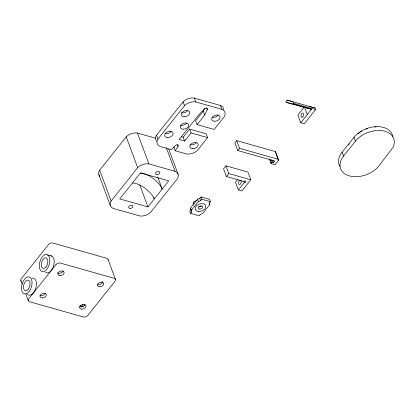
<?xml version="1.0" encoding="UTF-8"?>
<svg xmlns="http://www.w3.org/2000/svg" width="415" height="415" viewBox="0 0 415 415"><rect width="100%" height="100%" fill="white"/><g stroke="black" fill="none" stroke-linecap="round" stroke-linejoin="round"><path stroke-width="0.62" d="M193.151 205.155L193.442 202.089L197.317 199.978M189.645 129.096L191.076 132.95L184.618 141.059L183.186 137.204L189.645 129.096L206.203 133.786L207.64 137.64L197.4 150.438A9.721 6.453 -20.4 0 1 186.724 154.022L175.239 150.801L178.025 146.345A1.65 1.095 -20.4 0 0 177.594 144.856A1.65 1.095 -20.4 0 0 175.384 145.598L171.359 149.701L159.853 146.412A9.638 6.396 -20.4 0 1 157.783 139.274L184.768 105.415A9.68 6.427 -20.4 0 1 195.403 101.851L222.243 109.451A9.721 6.453 -20.4 0 1 224.333 116.646L214.156 129.459L197.068 124.619L195.636 120.765L203.34 111.101L204.616 108.393M197.068 124.619L204.771 114.955L207.329 109.534L206.717 107.884M271.223 162.768L271.104 163.645L275.036 164.76L278.595 160.299L275.436 151.6L236.675 140.623L234.9 142.853L237.764 150.562L274.766 161.036L273.578 162.524L272.287 162.161L271.223 162.768L270.124 159.806M155.526 138.169L137.1 132.982A9.68 6.427 -20.4 0 0 126.466 136.551L99.481 170.409A9.638 6.396 -20.4 0 0 99.802 176.271M111.142 200.953L110.945 201.244A9.638 6.396 -20.4 0 0 113.02 208.377L139.891 215.987A9.721 6.453 -20.4 0 0 150.567 212.407L177.496 178.611A9.721 6.453 -20.4 0 0 175.405 171.416L148.565 163.816A9.68 6.427 -20.4 0 0 137.93 167.38L111.142 200.953L99.673 170.119M223.727 109.617A9.721 6.453 -20.4 0 0 220.811 105.597L193.966 97.997A9.68 6.427 -20.4 0 0 183.337 101.561L156.351 135.425A9.638 6.396 -20.4 0 0 156.673 141.282M194.013 203.63L197.561 199.164L199.765 198.422L200.953 196.938L209.585 199.382L210.447 201.695L209.259 203.179L209.689 204.668L202.577 213.595L200.372 214.337L199.184 215.821L190.552 213.377L189.691 211.064L190.879 209.58L190.449 208.091L194.013 203.63L193.442 202.089M147.963 206.909L168.708 180.883L140.514 172.899L119.774 198.925L147.963 206.909L139.803 184.971M237.764 150.562L239.543 148.331L236.675 140.623M225.916 165.844L223.545 168.822L226.414 176.531L244.03 181.516A1.1 0.731 -20.4 0 1 245.504 181.023A1.1 0.731 -20.4 0 1 245.789 182.019A1.1 0.731 -20.4 0 1 244.316 182.512L238.392 189.946L241.914 190.947L250.805 179.788L247.937 172.085L225.916 165.844L228.779 173.553L250.805 179.788M190.552 213.377L191.74 211.889L191.31 210.4L198.422 201.477L200.627 200.736L201.815 199.247L200.953 196.938M287.113 100.134L285.93 101.623L286.215 102.396L311.499 109.29L300.776 122.752L304.299 123.748L315.618 109.544L315.042 108.004L287.113 100.134L293.021 101.768L293.592 103.309L315.618 109.544M226.414 176.531L228.779 173.553M286.215 102.396L293 104.051L293.592 103.309M237.894 179.264L235.523 182.242L238.392 189.946M304.045 107.345L297.908 115.043L300.776 122.752M339.968 166.488A21.995 14.603 -20.4 0 1 342.162 152.175L354.016 137.303A21.995 14.603 -20.4 0 1 376.742 126.606A21.995 14.603 -20.4 0 1 392.746 136.551M348.527 144.861L349.316 143.875M343.594 156.03L355.448 141.152A21.995 14.603 -20.4 0 1 382.516 130.746A21.995 14.603 -20.4 0 1 393.15 147.112L378.833 166.005A21.995 14.603 -20.4 0 1 349.363 175.893A21.995 14.603 -20.4 0 1 343.594 156.03L342.162 152.175M309.134 106.375L315.042 108.004M293 104.051L311.499 109.29M191.076 132.95L207.64 137.64M239.543 148.331L278.304 159.308M181.365 136.685L183.186 137.204M184.618 141.059L179.156 139.513L199.838 113.554L204.652 108.875A1.65 1.095 -20.4 0 1 206.722 108.222A1.65 1.095 -20.4 0 1 207.329 109.534M201.815 199.247L210.447 201.695M47.517 254.867A8.798 4.876 -74.2 0 1 46.854 269.268A8.798 4.876 -74.2 0 1 39.306 265.169A8.798 4.876 -74.2 0 1 47.517 254.867L51.922 256.112M354.016 137.303L355.448 141.152M304.714 107.635L307.292 114.571M278.595 160.299L275.436 151.6M272.697 160.154L273.578 162.524M271.405 159.791L272.287 162.161M269.34 158.904L271.104 163.645M220.495 105.477L221.926 109.332M243.875 181.324L244.316 182.512M203.34 111.101L204.771 114.955M194.324 98.065L195.756 101.919M183.077 101.836L184.514 105.69M209.046 202.935L209.689 204.668M199.765 198.422L200.627 200.736M177.413 144.695L178.025 146.345M197.561 199.164L198.422 201.477M173.807 146.946L175.239 150.801M168.713 149.052L178.154 174.445M190.449 208.091L191.31 210.4M190.879 209.58L191.74 211.889M166.301 147.657L175.089 171.296M156.543 135.134L157.98 138.989M157.778 177.205L162.187 189.064A17.648 8.865 38.6 0 0 143.849 173.662M137.453 133.054L148.918 163.884M153.643 197.177L154.302 198.951A17.648 8.865 38.6 0 0 132.629 182.948M126.212 136.826L137.676 167.655M98.827 174.544L110.291 205.378M108.05 259.442L115.505 279.482M82.212 304.594L83.093 306.955M80.738 305.087L81.397 306.861M20.802 280.53L22.156 284.176M25.772 293.893L28.256 300.569M358.036 133.838A21.445 14.24 -20.4 0 1 359.442 132.764M360.443 132.079A21.445 14.24 -20.4 0 1 362.005 131.124M365.906 129.241A21.445 14.24 -20.4 0 1 367.659 128.598M374.844 127.094A21.445 14.24 -20.4 0 1 376.032 127.021M240.664 180.318A2.2 1.219 -74.2 0 1 240.69 183.638A2.2 1.219 -74.2 0 1 238.656 183.575A2.2 1.219 -74.2 0 1 240.015 180.297M201.4 205.721A2.2 1.458 -20.4 0 1 198.453 206.712M140.509 173.06A17.648 8.865 38.6 0 1 143.268 173.506M187.59 110.743A4.399 2.921 -20.4 0 1 181.697 112.719M218.005 115.256A4.399 2.921 -20.4 0 1 212.112 117.232M170.996 131.565A4.399 2.921 -20.4 0 1 165.103 133.542M196.077 142.77A4.399 2.921 -20.4 0 1 190.184 144.747M186.558 123.214A4.399 2.921 -20.4 0 1 180.665 125.19M32.028 278.195A8.798 4.876 -74.2 0 1 35.892 287.927A8.798 4.876 -74.2 0 1 27.515 294.36M108.102 260.023A3.299 2.189 -20.4 0 0 106.702 258.26L52.964 243.045A3.299 2.189 -20.4 0 0 48.545 244.523L21.284 278.735A3.299 2.189 -20.4 0 0 21.528 281.443M50.697 255.78A8.798 4.876 -74.2 0 1 53.447 266.352A8.798 4.876 -74.2 0 1 45.292 272.048M102.121 282.983A5.499 3.045 -74.2 0 1 102.059 281.692M84.442 305.814A5.499 3.045 -74.2 0 1 84.276 304.589M102.91 281.707A3.299 2.189 -20.4 0 1 100.741 284.125A3.299 2.189 -20.4 0 1 97.328 284.135M63.101 271.094A3.299 2.189 -20.4 0 1 57.685 272.909M45.323 293.4A3.299 2.189 -20.4 0 1 39.907 295.215M84.961 304.631A3.299 2.189 -20.4 0 1 79.55 306.446M55.999 264.568L28.739 298.774A3.299 2.189 -20.4 0 0 29.605 301.752L83.337 316.972A3.299 2.189 -20.4 0 0 87.757 315.488L115.022 281.282A3.299 2.189 -20.4 0 0 114.156 278.299L60.419 263.084A3.299 2.189 -20.4 0 0 55.999 264.568M302.877 116.719A2.2 1.219 -74.2 0 0 303.043 113.119A2.2 1.219 -74.2 0 0 300.989 115.697A2.2 1.219 -74.2 0 0 302.877 116.719M199.812 209.103A2.2 1.458 -20.4 0 0 202.582 206.836A2.2 1.458 -20.4 0 0 199.107 206.67A2.2 1.458 -20.4 0 0 199.812 209.103M198.769 211.468A5.525 3.668 -20.4 0 0 205.736 205.778A5.525 3.668 -20.4 0 0 196.995 205.358A5.525 3.668 -20.4 0 0 198.769 211.468M157.026 174.549A2.2 1.458 -20.4 0 0 159.801 172.287A2.2 1.458 -20.4 0 0 156.32 172.116A2.2 1.458 -20.4 0 0 157.026 174.549M130.066 208.387A2.2 1.458 -20.4 0 0 132.841 206.125A2.2 1.458 -20.4 0 0 129.361 205.954A2.2 1.458 -20.4 0 0 130.066 208.387M214.539 121.242A4.399 2.921 -20.4 0 0 220.085 116.714A4.399 2.921 -20.4 0 0 213.123 116.376A4.399 2.921 -20.4 0 0 214.539 121.242M167.525 137.552A4.399 2.921 -20.4 0 0 173.076 133.023A4.399 2.921 -20.4 0 0 166.114 132.686A4.399 2.921 -20.4 0 0 167.525 137.552M184.12 116.729A4.399 2.921 -20.4 0 0 189.665 112.2A4.399 2.921 -20.4 0 0 182.709 111.863A4.399 2.921 -20.4 0 0 184.12 116.729M192.612 148.757A4.399 2.921 -20.4 0 0 198.157 144.228A4.399 2.921 -20.4 0 0 191.196 143.891A4.399 2.921 -20.4 0 0 192.612 148.757M183.093 129.2A4.399 2.921 -20.4 0 0 188.633 124.671A4.399 2.921 -20.4 0 0 181.677 124.339A4.399 2.921 -20.4 0 0 183.093 129.2M59.916 275.607A3.299 2.189 -20.4 0 0 64.076 272.209A3.299 2.189 -20.4 0 0 58.857 271.96A3.299 2.189 -20.4 0 0 59.916 275.607M99.558 286.832A3.299 2.189 -20.4 0 0 103.714 283.435A3.299 2.189 -20.4 0 0 98.495 283.186A3.299 2.189 -20.4 0 0 99.558 286.832M42.138 297.918A3.299 2.189 -20.4 0 0 46.293 294.52A3.299 2.189 -20.4 0 0 41.075 294.271A3.299 2.189 -20.4 0 0 42.138 297.918M81.776 309.144A3.299 2.189 -20.4 0 0 85.936 305.746A3.299 2.189 -20.4 0 0 80.718 305.497A3.299 2.189 -20.4 0 0 81.776 309.144M45.992 266.954A5.499 3.045 -74.2 0 0 46.407 257.954A5.499 3.045 -74.2 0 0 41.277 264.397A5.499 3.045 -74.2 0 0 45.992 266.954M28.215 289.265A5.499 3.045 -74.2 0 0 28.63 280.265A5.499 3.045 -74.2 0 0 23.499 286.703A5.499 3.045 -74.2 0 0 28.215 289.265M29.076 291.579A8.798 4.876 -74.2 0 0 29.74 277.173A8.798 4.876 -74.2 0 0 21.528 287.481A8.798 4.876 -74.2 0 0 29.076 291.579"/></g></svg>
